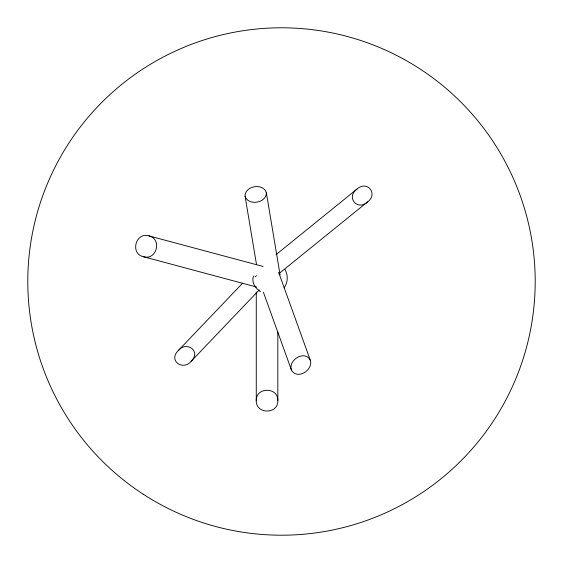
<?xml version="1.0" encoding="UTF-8"?>
<svg xmlns="http://www.w3.org/2000/svg" width="563" height="563" viewBox="0 0 563 563"><rect width="100%" height="100%" fill="white"/><g stroke="black" fill="none" stroke-linecap="round" stroke-linejoin="round"><path stroke-width="0.84" d="M256.538 264.709L245.074 196.227C244.715 185.769 263.273 182.665 266.334 192.666L280.092 274.864M266.334 192.666C266.693 203.116 248.135 206.227 245.074 196.227M253.484 275.961C251.337 282.633 255.187 287.989 260.458 291.697M256.271 400.645C255.75 386.802 278.354 386.802 277.826 400.645C278.354 414.488 255.75 414.488 256.271 400.645L256.271 292.056M242.583 283.203L178.204 350.672C167.908 360.7 183.186 371.32 191.272 361.157L259.24 289.924M191.272 361.157C201.561 351.129 186.29 340.509 178.204 350.672M356.977 189.105C345.731 197.057 357.308 211.35 367.421 202.004C378.667 194.059 367.09 179.759 356.977 189.105L275.976 254.701M280.325 272.534L367.421 202.004M255.06 276.799L256.496 275.701M278.411 272.781L278.734 272.612L310.276 360.165C313.69 370.18 296.722 380.391 291.395 369.926L263.393 292.218M263.069 266.461L148.928 235.883C135.69 231.787 129.842 253.624 143.354 256.7L256.651 287.06M143.354 256.7C156.591 260.789 162.44 238.958 148.928 235.883M310.276 360.165C304.942 349.7 287.974 359.912 291.395 369.926M277.826 332.114L277.826 400.645M284.955 269.466A17.108 17.108 0 0 1 284.153 287.834M143.234 494.215A253.702 253.702 0 0 0 534.85 294.878A253.702 253.702 0 0 0 166.416 55.399A253.702 253.702 0 0 0 143.234 494.215"/></g></svg>
